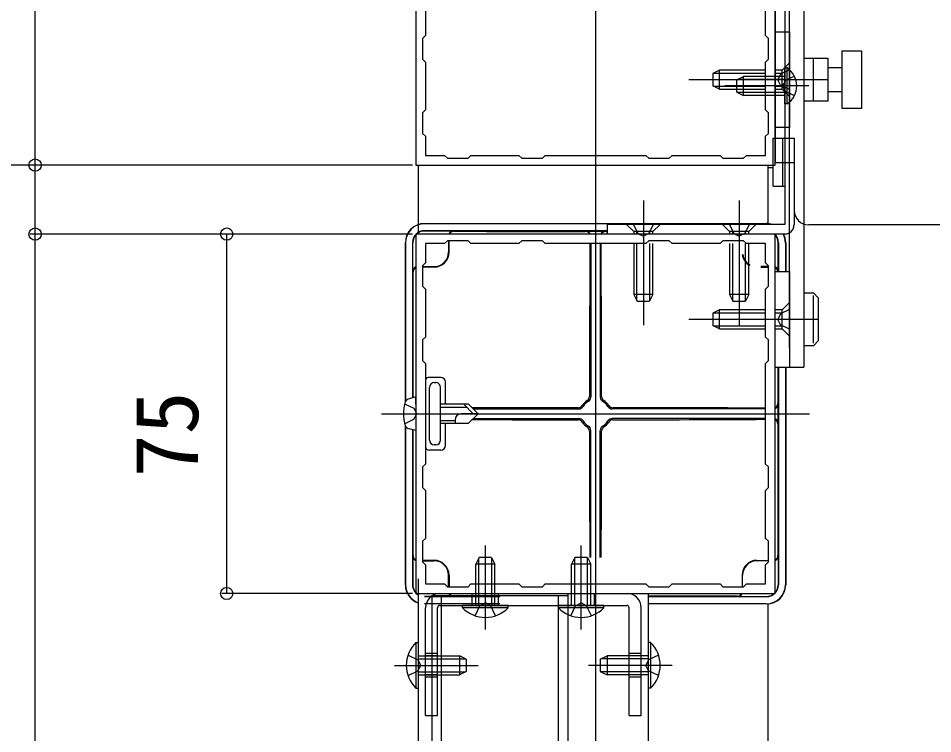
# Model space of a CAD drawing. Units: millimetres, scale not verified. Extents: x -1050 to 1050, y -1573 to 1566.
# Drawn here: x -445.5 to -254.6, y -865.6 to -716.3 of the extents above; entities that cross this region are included whole.
import ezdxf
from ezdxf.enums import TextEntityAlignment as Align

# ---------------------------------------------------------------- set-up
doc = ezdxf.new("R2010")
doc.units = ezdxf.units.MM
doc.header["$LTSCALE"] = 5
for name, color, linetype in [('0-3_YKK_11', 7, 'Continuous'), ('0-5_YKK_12', 2, 'Continuous'), ('0-6_YKK_13', 4, 'Continuous'), ('0-8_YKK_D', 6, 'Continuous')]:
    doc.layers.add(name, color=color, linetype=linetype)
doc.styles.add('ＭＳ ゴシック', font='')
doc.styles.get('ＭＳ ゴシック').set_extended_font_data('MS Gothic')

msp = doc.modelspace()

# ---------------------------------------------------------------- linework, layer by layer
at = {"layer": '0-3_YKK_11'}
for points in [[(-287.5, -671.9), (-362.5, -671.9), (-362.5, -746.9), (-287.5, -746.9)], [(-287.5, -761.3), (-362.5, -761.3), (-362.5, -836.3), (-287.5, -836.3)]]:
    msp.add_lwpolyline(points, close=True, dxfattribs=at)
for points in [[(-360.5, -698.9), (-360.5, -719.9), (-361.1, -720.5), (-361.1, -724.8), (-360.5, -725.4), (-360.5, -735.4), (-361.1, -736), (-361.1, -740.3), (-360.5, -740.9), (-360.5, -744.9), (-356.5, -744.9), (-355.9, -745.5), (-351.6, -745.5), (-351, -744.9), (-341, -744.9), (-340.4, -745.5), (-336.1, -745.5), (-335.5, -744.9), (-314.5, -744.9), (-313.9, -745.5), (-309.6, -745.5), (-309, -744.9), (-299, -744.9)], [(-299, -744.9), (-298.4, -745.5), (-294.1, -745.5), (-293.5, -744.9), (-289.5, -744.9), (-289.5, -740.9), (-288.9, -740.3), (-288.9, -736), (-289.5, -735.4), (-289.5, -725.4), (-288.9, -724.8), (-288.9, -720.5), (-289.5, -719.9), (-289.5, -698.9)], [(-314.5, -763.3), (-335.5, -763.3), (-336.1, -762.7), (-340.4, -762.7), (-341, -763.3), (-351, -763.3), (-351.6, -762.7), (-355.9, -762.7), (-356.5, -763.3), (-360.5, -763.3), (-360.5, -767.3), (-361.1, -767.9), (-361.1, -772.2), (-360.5, -772.8), (-360.5, -782.8), (-361.1, -783.4), (-361.1, -787.7), (-360.5, -788.3), (-360.5, -809.3), (-361.1, -809.9), (-361.1, -814.2), (-360.5, -814.8), (-360.5, -824.8), (-361.1, -825.4), (-361.1, -829.7), (-360.5, -830.3), (-360.5, -834.3), (-356.5, -834.3), (-355.9, -834.9), (-351.6, -834.9), (-351, -834.3), (-341, -834.3), (-340.4, -834.9), (-336.1, -834.9), (-335.5, -834.3), (-314.5, -834.3), (-313.9, -834.9), (-309.6, -834.9), (-309, -834.3), (-299, -834.3)], [(-299, -834.3), (-298.4, -834.9), (-294.1, -834.9), (-293.5, -834.3), (-289.5, -834.3), (-289.5, -830.3), (-288.9, -829.7), (-288.9, -825.4), (-289.5, -824.8), (-289.5, -814.8), (-288.9, -814.2), (-288.9, -809.9), (-289.5, -809.3), (-289.5, -788.3), (-288.9, -787.7), (-288.9, -783.4), (-289.5, -782.8), (-289.5, -772.8), (-288.9, -772.2), (-288.9, -767.9), (-289.5, -767.3), (-289.5, -763.3), (-293.5, -763.3), (-294.1, -762.7), (-298.4, -762.7), (-299, -763.3), (-309, -763.3), (-309.6, -762.7), (-313.9, -762.7), (-314.5, -763.3)]]:
    msp.add_lwpolyline(points, dxfattribs=at)
at = {"layer": '0-5_YKK_12'}
for p, q in [((-325, -337.4), (-325, -1301.9)), ((-362, -746.9), (-362, -761.3)), ((-289, -746.9), (-289, -759.112)), ((-289, -747.4), (-287.901, -747.4)), ((-283.501, -747.4), (-283.5, -747.4)), ((-289, -761.3), (-289, -761.3)), ((-362, -833.229), (-362, -1114.3)), ((-330.8, -836.8), (-359.2, -836.8)), ((-359.2, -836.8), (-359.2, -1113.8)), ((-357.2, -836.8), (-357.2, -1113.8)), ((-332.8, -836.8), (-332.8, -1113.8)), ((-330.8, -836.8), (-330.8, -1113.8)), ((-314, -836.3), (-314, -1114.3)), ((-289, -838.489), (-289, -1112.164))]:
    msp.add_line(p, q, dxfattribs=at)
at = {"layer": '0-6_YKK_13'}
for p, q in [((-287.5, -672.4), (-287.5, -746.4)), ((-285.5, -672.4), (-285.5, -746.4)), ((-284.502, -785.009), (-284.502, -689.1)), ((-281.502, -689.1), (-281.502, -789.1)), ((-273.502, -735.1), (-273.502, -723.1)), ((-273.502, -723.1), (-269.502, -723.1)), ((-269.502, -723.1), (-269.502, -735.1)), ((-281.502, -724.6), (-276.502, -724.6)), ((-279.502, -733.6), (-279.502, -724.6)), ((-276.502, -724.6), (-276.502, -733.6)), ((-299.102, -727.1), (-300.502, -727.8)), ((-299.102, -731.1), (-299.102, -727.1)), ((-289.5, -727.1), (-299.102, -727.1)), ((-286.002, -727.1), (-287.502, -727.1)), ((-284.502, -725.6), (-286.002, -727.1)), ((-285.5, -734.15), (-285.5, -726.65)), ((-284.502, -732.6), (-284.502, -725.6)), ((-273.502, -726.6), (-276.502, -726.6)), ((-279.502, -729.1), (-305.502, -729.1)), ((-300.502, -727.8), (-300.502, -730.4)), ((-300.41, -727.754), (-289.5, -727.754)), ((-295.5, -729.1), (-294.1, -728.4)), ((-295.5, -731.7), (-295.5, -729.1)), ((-285.5, -729.054), (-295.409, -729.054)), ((-285.5, -728.4), (-294.1, -728.4)), ((-276.502, -729.1), (-291.502, -729.1)), ((-287.502, -727.754), (-286.002, -727.754)), ((-299.102, -731.1), (-300.502, -730.4)), ((-300.41, -730.446), (-289.5, -730.446)), ((-299.102, -731.1), (-289.5, -731.1)), ((-280.5, -730.4), (-298, -730.4)), ((-287.502, -730.446), (-286.002, -730.446)), ((-287.502, -731.1), (-286.002, -731.1)), ((-295.5, -731.7), (-294.1, -732.4)), ((-285.5, -731.746), (-295.409, -731.746)), ((-273.502, -731.6), (-276.502, -731.6)), ((-284.991, -734.15), (-285.5, -734.15)), ((-276.502, -733.6), (-281.502, -733.6)), ((-269.502, -735.1), (-273.502, -735.1)), ((-285.901, -751.3), (-285.901, -741.3)), ((-285.501, -741.3), (-284.502, -741.3)), ((-284.502, -741.3), (-283.501, -741.3)), ((-283.501, -741.3), (-283.501, -759.3)), ((-287.5, -746.4), (-283.5, -746.4)), ((-283.5, -746.4), (-283.5, -756.4)), ((-287.901, -751.3), (-285.501, -751.3)), ((-315.001, -754.3), (-315.001, -780.3)), ((-295.001, -754.3), (-295.001, -780.3)), ((-360.7, -759.1), (-289.3, -759.1)), ((-289.3, -759.153), (-360.7, -759.153)), ((-322.501, -761.3), (-322.501, -759.3)), ((-311.501, -759.3), (-318.501, -759.3)), ((-318.501, -759.3), (-317.001, -760.8)), ((-291.501, -759.3), (-298.501, -759.3)), ((-298.501, -759.3), (-297.001, -760.8)), ((-250.5, -759.4), (-280.5, -759.4)), ((-322.501, -760.6), (-360.7, -760.6)), ((-354.7, -760.67), (-360.7, -760.67)), ((-327, -760.67), (-323, -760.67)), ((-285.501, -761.3), (-322.501, -761.3)), ((-317.001, -760.8), (-317.001, -761.3)), ((-316.347, -761.3), (-316.347, -760.8)), ((-313.655, -761.3), (-313.655, -760.8)), ((-313.001, -761.3), (-313.001, -760.8)), ((-297.001, -760.8), (-297.001, -761.3)), ((-296.347, -761.3), (-296.347, -760.8)), ((-293.655, -761.3), (-293.655, -760.8)), ((-293.001, -761.3), (-293.001, -760.8)), ((-364.7, -796.29), (-364.7, -763.1)), ((-364.648, -763.1), (-364.648, -796.206)), ((-363.2, -763.1), (-363.2, -795.488)), ((-363.13, -769.1), (-363.13, -763.1)), ((-355.7, -762.701), (-355.7, -765.1)), ((-355.589, -765.1), (-355.589, -762.701)), ((-326, -763.3), (-326, -795.336)), ((-324, -763.3), (-324, -795.336)), ((-317.001, -763.3), (-317.001, -773.9)), ((-316.347, -775.209), (-316.347, -763.3)), ((-313.655, -775.209), (-313.655, -763.3)), ((-313.001, -773.9), (-313.001, -763.3)), ((-297.001, -763.3), (-297.001, -773.9)), ((-296.347, -775.209), (-296.347, -763.3)), ((-293.655, -775.209), (-293.655, -763.3)), ((-293.001, -773.9), (-293.001, -763.3)), ((-286.87, -769.1), (-286.87, -763.1)), ((-286.8, -763.1), (-286.8, -769.1)), ((-285.352, -763.1), (-285.352, -769.1)), ((-285.3, -763.1), (-285.3, -769.1)), ((-361.1, -768.1), (-358.7, -768.1)), ((-358.7, -768.211), (-361.1, -768.211)), ((-288.9, -768.1), (-290.5, -768.1)), ((-290.5, -768.211), (-288.9, -768.211)), ((-284.502, -769.1), (-284.502, -789.1)), ((-313.001, -773.9), (-317.001, -773.9)), ((-317.001, -773.9), (-316.301, -775.3)), ((-313.001, -773.9), (-313.701, -775.3)), ((-293.001, -773.9), (-297.001, -773.9)), ((-297.001, -773.9), (-296.301, -775.3)), ((-293.001, -773.9), (-293.701, -775.3)), ((-281.502, -773.6), (-279.502, -773.6)), ((-279.502, -784.1), (-279.502, -774.1)), ((-316.301, -775.3), (-313.701, -775.3)), ((-296.301, -775.3), (-293.701, -775.3)), ((-284.502, -775.6), (-286.002, -777.1)), ((-284.502, -782.6), (-284.502, -775.6)), ((-299.102, -777.1), (-300.502, -777.8)), ((-300.502, -777.8), (-300.502, -780.4)), ((-300.41, -777.754), (-289.5, -777.754)), ((-299.102, -781.1), (-299.102, -777.1)), ((-289.5, -777.1), (-299.102, -777.1)), ((-286.002, -777.1), (-287.502, -777.1)), ((-287.502, -777.1), (-287.502, -777.1)), ((-287.502, -777.754), (-286.002, -777.754)), ((-287.502, -777.754), (-287.502, -777.754)), ((-279.502, -779.1), (-305.502, -779.1)), ((-299.102, -781.1), (-300.502, -780.4)), ((-300.41, -780.446), (-289.5, -780.446)), ((-278.502, -779.1), (-291.502, -779.1)), ((-287.502, -780.446), (-286.002, -780.446)), ((-287.502, -780.446), (-287.502, -780.446)), ((-299.102, -781.1), (-289.5, -781.1)), ((-287.502, -781.1), (-286.002, -781.1)), ((-287.502, -781.1), (-287.502, -781.1)), ((-279.502, -784.6), (-281.502, -784.6)), ((-278.502, -783.6), (-279.502, -784.6)), ((-287.502, -789.1), (-281.502, -789.1)), ((-286.8, -789.1), (-286.8, -834.5)), ((-285.352, -789.1), (-285.352, -834.5)), ((-285.3, -789.1), (-285.3, -834.5)), ((-357.319, -791.204), (-359.66, -791.204)), ((-356.319, -796.614), (-356.319, -792.204)), ((-359.663, -804.3), (-359.663, -793.3)), ((-358.663, -792.3), (-358.34, -792.3)), ((-357.34, -804.3), (-357.34, -793.3)), ((-362.51, -796.8), (-362.51, -800.8)), ((-362.51, -796.8), (-362.51, -800.8)), ((-351.51, -796.8), (-357.35, -796.8)), ((-357.35, -797.4), (-351.91, -797.4)), ((-352.51, -796.8), (-350.51, -798.8)), ((-351.51, -796.8), (-349.51, -798.8)), ((-350.5, -797.8), (-328.464, -797.8)), ((-289.5, -797.8), (-321.536, -797.8)), ((-286.87, -800.8), (-286.87, -796.8)), ((-369.7, -798.8), (-280.3, -798.8)), ((-349.51, -798.8), (-352.977, -798.8)), ((-351.51, -800.8), (-349.51, -798.8)), ((-350.5, -799.8), (-328.464, -799.8)), ((-289.5, -799.8), (-321.536, -799.8)), ((-364.7, -834.5), (-364.7, -801.31)), ((-364.648, -801.395), (-364.648, -834.5)), ((-357.35, -800.2), (-354.31, -800.2)), ((-357.35, -800.8), (-351.51, -800.8)), ((-356.319, -805.396), (-356.319, -800.987)), ((-354.31, -800.134), (-354.31, -800.8)), ((-363.2, -802.113), (-363.2, -834.5)), ((-326, -828.8), (-326, -802.264)), ((-324, -828.8), (-324, -802.264)), ((-358.34, -805.3), (-358.663, -805.3)), ((-357.319, -806.396), (-359.66, -806.396)), ((-348, -843.8), (-348, -826.3)), ((-328, -843.8), (-328, -826.3)), ((-363.13, -828.5), (-363.13, -834.5)), ((-286.87, -828.5), (-286.87, -834.5)), ((-358.7, -829.39), (-361.1, -829.39)), ((-361.1, -829.5), (-358.7, -829.5)), ((-349.3, -828.8), (-350, -830.2)), ((-350, -838.8), (-350, -830.2)), ((-349.346, -838.8), (-349.346, -828.891)), ((-346.7, -828.8), (-349.3, -828.8)), ((-346.7, -828.8), (-346, -830.2)), ((-346.654, -838.8), (-346.654, -828.891)), ((-329.3, -828.8), (-330, -830.2)), ((-330, -838.8), (-330, -830.2)), ((-329.346, -838.8), (-329.346, -828.891)), ((-326.7, -828.8), (-329.3, -828.8)), ((-326.7, -828.8), (-326, -830.2)), ((-326.654, -838.8), (-326.654, -828.891)), ((-291.3, -829.39), (-288.9, -829.39)), ((-288.9, -829.5), (-291.3, -829.5)), ((-355.7, -834.901), (-355.7, -832.5)), ((-355.589, -832.5), (-355.589, -834.901)), ((-294.411, -832.5), (-294.411, -834.901)), ((-294.3, -834.901), (-294.3, -832.5)), ((-354.7, -836.93), (-360.7, -836.93)), ((-345, -837), (-360.7, -837)), ((-357.471, -836.3), (-318.471, -836.3)), ((-350.721, -838.8), (-350.721, -836.3)), ((-345.221, -838.8), (-345.221, -836.3)), ((-330.721, -838.8), (-330.721, -836.3)), ((-325.221, -838.8), (-325.221, -836.3)), ((-289.3, -837), (-314, -837)), ((-295.3, -836.93), (-289.3, -836.93)), ((-345, -838.448), (-360.7, -838.448)), ((-345, -838.5), (-360.7, -838.5)), ((-360.471, -861.8), (-360.471, -839.3)), ((-357.971, -861.8), (-357.971, -839.3)), ((-357.471, -838.8), (-318.471, -838.8)), ((-343.25, -838.8), (-352.75, -838.8)), ((-343.25, -839.309), (-343.25, -838.8)), ((-323.25, -838.8), (-332.75, -838.8)), ((-323.25, -839.309), (-323.25, -838.8)), ((-317.971, -861.8), (-317.971, -839.3)), ((-315.471, -861.8), (-315.471, -839.3)), ((-289.3, -838.448), (-314, -838.448)), ((-289.3, -838.5), (-314, -838.5)), ((-362.509, -846.55), (-362, -846.55)), ((-362, -846.55), (-362, -856.05)), ((-313.491, -846.55), (-314, -846.55)), ((-314, -846.55), (-314, -856.05)), ((-357.971, -848.8), (-360.471, -848.8)), ((-357.971, -849.3), (-360.471, -849.3)), ((-352, -850), (-353.4, -849.3)), ((-324, -850), (-322.6, -849.3)), ((-315.471, -848.8), (-317.971, -848.8)), ((-315.471, -849.3), (-317.971, -849.3)), ((-367, -851.3), (-349.5, -851.3)), ((-362, -849.954), (-352.091, -849.954)), ((-352, -850), (-352, -852.6)), ((-309, -851.3), (-326.5, -851.3)), ((-324, -850), (-324, -852.6)), ((-314, -849.954), (-323.909, -849.954)), ((-362, -852.646), (-352.091, -852.646)), ((-362, -853.3), (-353.4, -853.3)), ((-357.971, -853.3), (-360.471, -853.3)), ((-352, -852.6), (-353.4, -853.3)), ((-324, -852.6), (-322.6, -853.3)), ((-314, -852.646), (-323.909, -852.646)), ((-314, -853.3), (-322.6, -853.3)), ((-315.471, -853.3), (-317.971, -853.3)), ((-357.971, -853.8), (-360.471, -853.8)), ((-315.471, -853.8), (-317.971, -853.8)), ((-360.471, -861.8), (-357.971, -861.8)), ((-317.971, -861.8), (-315.471, -861.8))]:
    msp.add_line(p, q, dxfattribs=at)
msp.add_lwpolyline([(-287.502, -719.1), (-284.502, -719.1), (-284.502, -739.1), (-287.502, -739.1)], close=True, dxfattribs=at)
for points in [[(-284.502, -727.05), (-286.357, -727.955), (-286.966, -729.1)], [(-284.502, -732.6), (-286.002, -731.1), (-286.002, -727.1)], [(-284.991, -734.15), (-284.991, -726.65), (-285.5, -726.65)], [(-285.5, -732.4), (-294.1, -732.4), (-294.1, -728.4)], [(-284.502, -731.15), (-286.357, -730.245), (-286.966, -729.1)], [(-283.491, -728.35), (-285.346, -729.255), (-285.955, -730.4)], [(-283.491, -732.45), (-285.346, -731.545), (-285.955, -730.4)], [(-285.501, -741.3), (-285.501, -759.3), (-322.501, -759.3)], [(-287.901, -751.3), (-287.901, -741.3), (-285.501, -741.3)], [(-317.051, -759.3), (-316.146, -761.156), (-315.001, -761.765)], [(-311.501, -759.3), (-313.001, -760.8), (-317.001, -760.8)], [(-312.951, -759.3), (-313.856, -761.156), (-315.001, -761.765)], [(-297.051, -759.3), (-296.146, -761.156), (-295.001, -761.765)], [(-291.501, -759.3), (-293.001, -760.8), (-297.001, -760.8)], [(-292.951, -759.3), (-293.856, -761.156), (-295.001, -761.765)], [(-287.502, -784.6), (-287.502, -769.1), (-284.502, -769.1)], [(-279.502, -773.6), (-278.502, -774.6), (-278.502, -783.6)], [(-284.502, -777.05), (-286.357, -777.955), (-286.966, -779.1)], [(-284.502, -782.6), (-286.002, -781.1), (-286.002, -777.1)], [(-284.502, -781.15), (-286.357, -780.245), (-286.966, -779.1)], [(-362.51, -796.8), (-362.51, -795.3), (-363.917, -795.677)], [(-364.862, -796.7), (-362.914, -797.65), (-362.302, -798.8)], [(-364.862, -800.9), (-362.914, -799.95), (-362.302, -798.8)], [(-362.51, -800.8), (-362.51, -802.3), (-363.917, -801.923)], [(-346, -838.8), (-346, -830.2), (-350, -830.2)], [(-326, -838.8), (-326, -830.2), (-330, -830.2)], [(-343.25, -839.309), (-352.75, -839.309), (-352.75, -838.8)], [(-350.15, -840.943), (-349.145, -838.883), (-348, -838.274)], [(-345.85, -840.943), (-346.855, -838.883), (-348, -838.274)], [(-323.25, -839.309), (-332.75, -839.309), (-332.75, -838.8)], [(-330.15, -840.943), (-329.145, -838.883), (-328, -838.274)], [(-325.85, -840.943), (-326.855, -838.883), (-328, -838.274)], [(-362.509, -846.55), (-362.509, -856.05), (-362, -856.05)], [(-313.491, -846.55), (-313.491, -856.05), (-314, -856.05)], [(-364.144, -849.15), (-362.083, -850.155), (-361.474, -851.3)], [(-362, -849.3), (-353.4, -849.3), (-353.4, -853.3)], [(-314, -849.3), (-322.6, -849.3), (-322.6, -853.3)], [(-311.857, -849.15), (-313.917, -850.155), (-314.526, -851.3)], [(-364.144, -853.45), (-362.083, -852.445), (-361.474, -851.3)], [(-311.857, -853.45), (-313.917, -852.445), (-314.526, -851.3)]]:
    msp.add_lwpolyline(points, dxfattribs=at)
for centre, radius, start, end in [((-287.527, -730.4), 4.527, 304.06671, 55.93329), ((-280.5, -756.4), 3, 180, 270), ((-360.7, -763.1), 4, 90, 180), ((-360.7, -763.1), 3.948, 90, 180), ((-289.3, -763.1), 4, 71.8082, 90), ((-289.3, -763.1), 3.948, 74.28496, 90), ((-285.501, -759.3), 2, 299.97665, 0), ((-360.7, -763.1), 2.5, 90, 180), ((-360.7, -763.1), 2.43, 90, 180), ((-354.7, -761.67), 1, 90, 158.29277), ((-354.589, -761.717), 1, 89.81214, 155.4025), ((-325, 8262.966), 9023.731, 269.81214, 269.98636), ((-327.149, -761.765), 1, 27.67701, 89.98636), ((-327, -761.67), 1, 21.70684, 90), ((-323, -761.67), 1, 90, 158.29319), ((-322.851, -761.765), 1, 90.01364, 152.32303), ((-325, 8262.966), 9023.731, 270.01364, 270.01587), ((-289.3, -763.1), 2.43, 0, 47.793), ((-289.3, -763.1), 2.5, 0, 46.05689), ((-289.3, -763.1), 3.948, 0, 27.12847), ((-289.3, -763.1), 4, 0, 26.74476), ((-285.501, -759.3), 2, 270, 299.97665), ((5757.342, -798.8), 6083.604, 179.66566, 179.96599), ((-6407.342, -798.8), 6083.604, 0.03401, 0.33434), ((-358.7, -765.1), 3, 270, 0), ((-358.7, -765.1), 3.111, 270, 0), ((-291.3, -765.1), 3.111, 189.25023, 241.16153), ((-291.3, -765.1), 3, 189.59415, 239.9927), ((-362.13, -769.1), 1, 111.68973, 180), ((-362.084, -769.211), 1, 114.57961, 180.18786), ((-9386.766, -798.8), 9023.731, 0.02131, 0.18786), ((-287.87, -769.1), 1, 0, 68.27702), ((-287.916, -769.211), 1, 359.81214, 65.38641), ((8736.766, -798.8), 9023.731, 179.93841, 179.98636), ((-359.66, -792.204), 1, 90, 147.08582), ((-357.319, -792.204), 1, 0, 90), ((-358.663, -793.3), 1, 90, 180), ((-358.34, -793.3), 1, 0, 90), ((-363.58, -796.933), 1.3, 105, 165.9647), ((-325, -798.8), 3.261, 122.04383, 147.95617), ((-327.261, -795.188), 1, 302.04383, 359.96599), ((-327, -795.336), 1, 300.00014, 0), ((-323, -795.336), 1, 180, 239.99986), ((-322.739, -795.188), 1, 180.03401, 237.95617), ((-325, -798.8), 3.261, 32.04383, 57.95617), ((-356.11, -798.8), 9, 165.9647, 194.0353), ((-355.319, -796.614), 1, 180, 190.74096), ((-325, -6881.142), 6083.604, 90.03401, 90.24211), ((-328.612, -796.539), 1, 270.03401, 327.95617), ((-328.464, -796.8), 1, 270, 330), ((-325, -798.8), 3, 120.00014, 150), ((-325, -798.8), 3, 30.00014, 59.99986), ((-321.536, -796.8), 1, 210.00014, 270), ((-321.388, -796.539), 1, 212.04383, 269.96599), ((-325, -6881.142), 6083.604, 89.66565, 89.96599), ((-287.87, -796.8), 1, 291.72298, 0), ((-287.964, -796.651), 1, 297.69394, 359.98636), ((-352.977, -800.134), 1.333, 90, 180), ((-328.464, -800.8), 1, 30, 90), ((-321.536, -800.8), 1, 90, 149.99986), ((-287.87, -800.8), 1, 0, 68.27702), ((-363.58, -800.668), 1.3, 194.0353, 255), ((-355.319, -800.987), 1, 169.25904, 180), ((-325, 5283.541), 6083.604, 269.75789, 269.96599), ((-328.612, -801.061), 1, 32.04383, 89.96599), ((-325, -798.8), 3.261, 212.04383, 237.95617), ((-325, -798.8), 3, 210, 239.99986), ((-327.261, -802.412), 1, 0.03401, 57.95617), ((-327, -802.264), 1, 0, 59.99986), ((-323, -802.264), 1, 120.00014, 180), ((-322.739, -802.412), 1, 122.04383, 179.96599), ((-325, -798.8), 3, 300.00014, 329.99986), ((-325, -798.8), 3.261, 302.04383, 327.95617), ((-321.388, -801.061), 1, 90.03401, 147.95617), ((-325, 5283.541), 6083.604, 270.03401, 270.33435), ((-287.964, -800.949), 1, 0.01364, 62.30606), ((8736.766, -798.8), 9023.731, 180.01364, 180.18786), ((-9386.766, -798.8), 9023.731, 359.81214, 359.97869), ((5757.342, -798.8), 6083.604, 180.03401, 180.28254), ((-6407.342, -798.8), 6083.604, 359.71746, 359.96599), ((-358.663, -804.3), 1, 180, 270), ((-358.34, -804.3), 1, 270, 0), ((-357.319, -805.396), 1, 270, 0), ((-359.66, -805.396), 1, 212.91418, 270), ((-362.13, -828.5), 1, 180, 248.31027), ((-362.084, -828.39), 1, 179.81214, 245.42039), ((-287.916, -828.39), 1, 294.61359, 0.18786), ((-287.87, -828.5), 1, 291.72298, 0), ((-358.7, -832.5), 3.111, 0, 90), ((-358.7, -832.5), 3, 0, 90), ((-291.3, -832.5), 3.111, 90, 180), ((-291.3, -832.5), 3, 90, 180), ((-360.7, -834.5), 4, 180, 251.03454), ((-360.7, -834.5), 3.948, 180, 250.77311), ((-360.7, -834.5), 2.5, 180, 238.66783), ((-360.7, -834.5), 2.43, 180, 237.65994), ((-289.3, -834.5), 4, 270, 0), ((-289.3, -834.5), 3.948, 270, 0), ((-289.3, -834.5), 2.5, 270, 0), ((-289.3, -834.5), 2.43, 270, 0), ((-357.471, -839.3), 3, 90, 180), ((-354.7, -835.93), 1, 201.70635, 270), ((-354.589, -835.884), 1, 204.5966, 270.18786), ((-325, -9860.566), 9023.731, 90.12699, 90.18786), ((-318.471, -839.3), 3, 0, 90), ((-325, -9860.566), 9023.731, 89.81214, 89.93016), ((-295.411, -835.884), 1, 269.81214, 335.4034), ((-295.3, -835.93), 1, 270, 338.29365), ((-357.471, -839.3), 0.5, 90, 180), ((-348, -834.639), 6.661, 224.51496, 315.48504), ((-328, -834.639), 6.661, 224.51496, 315.48504), ((-318.471, -839.3), 0.5, 0, 90), ((-357.839, -851.3), 6.661, 134.51496, 225.48504), ((-318.161, -851.3), 6.661, 314.51496, 45.48504)]:
    msp.add_arc(centre, radius, start, end, dxfattribs=at)
at = {"layer": '0-8_YKK_D'}
for p, q in [((-363.2, -746.9), (-523, -746.9)), ((-363.2, -746.9), (-523, -746.9)), ((-363.2, -746.9), (-443, -746.9)), ((-363.2, -761.3), (-443, -761.3)), ((-363.2, -761.3), (-443, -761.3)), ((-442, -1189.3), (-442, -761.3)), ((-363.2, -761.3), (-403, -761.3)), ((-402, -836.3), (-402, -761.3)), ((-363.2, -836.3), (-403, -836.3))]:
    msp.add_line(p, q, dxfattribs=at)
msp.add_lwpolyline([(-442, -761.3), (-442, -746.9), (-442, -683.728)], dxfattribs=at)
for centre in [(-442, -746.9), (-442, -761.3), (-442, -761.3), (-402, -761.3), (-402, -836.3)]:
    msp.add_circle(centre, 1.275, dxfattribs=at)

# ---------------------------------------------------------------- texts
at = {"layer": '0-8_YKK_D', "style": 'ＭＳ ゴシック'}
msp.add_text('75', height=13.2, rotation=90, dxfattribs=at).set_placement((-404, -812.095), align=Align.BOTTOM_LEFT)

doc.saveas('drawing.dxf')
